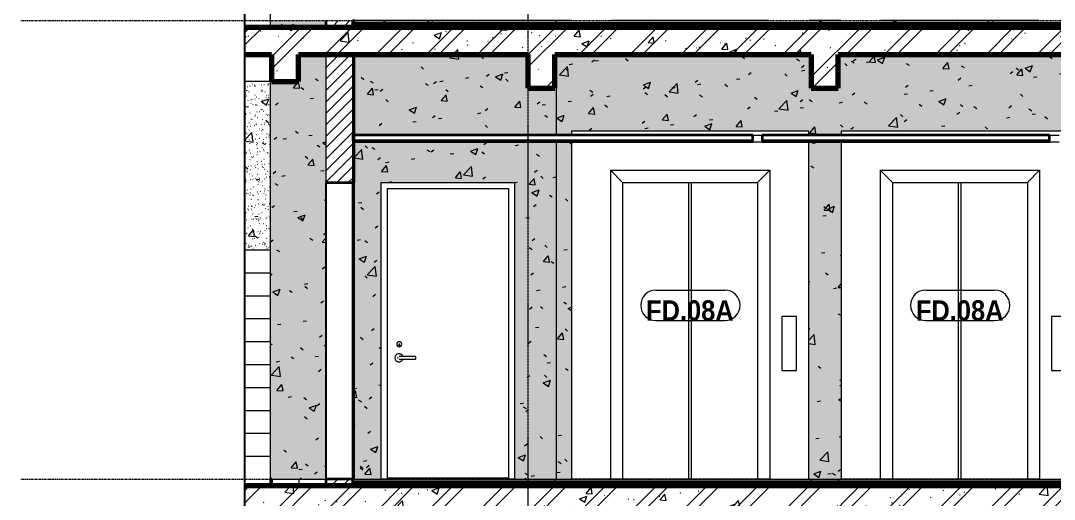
# Model space of a CAD drawing. Header units: millimetres. Extents: x 75015 to 108159, y -6470 to 34550.
# Drawn here: x 88922 to 96584, y 5450 to 9000 of the extents above; entities that cross this region are included whole.
import ezdxf

# ---------------------------------------------------------------- set-up
doc = ezdxf.new("R2010")
doc.units = ezdxf.units.MM
for name, pattern in [('Centre', [31.75, 6.35, -4.7625, 15.875, -4.7625]), ('Grid Line', [22.225, 12.7, -3.175, 3.175, -3.175]), ('Hidden', [7.14375, 4.7625, -2.38125])]:
    doc.linetypes.add(name, pattern=pattern)
for name, color, linetype, lineweight in [('0-2', 50, 'Continuous', 5), ('A-CLNG', 13, 'Continuous', 18), ('A-CLNG-1', 250, 'Continuous', 35), ('A-CLNG-FNSH-1', 7, 'Continuous', 18), ('A-CLNG-PATT-3', 13, 'Continuous', 18), ('A-DETL-GENF', 92, 'Continuous', 18), ('A-DETL-GENF-1', 9, 'Continuous', 18), ('A-DETL-GENF-3', 92, 'Hidden', 25), ('A-DETL-WIDE', 214, 'Continuous', 70), ('A-DOOR', 31, 'Continuous', 18), ('A-DOOR-FRAM', 31, 'Continuous', 18), ('A-DOOR-FRAM-1', 31, 'Continuous', 25), ('A-DOOR-IDEN', 31, 'Continuous', 9), ('A-FLOR-FNSH-1', 250, 'Continuous', 35), ('A-FLOR-LEVL-2', 51, 'Centre', 9), ('A-FLOR-PATT-3', 8, 'Continuous', 18), ('A-WALL', 113, 'Continuous', 18), ('A-WALL-1', 250, 'Continuous', 35), ('A-WALL-PATT-4', 111, 'Continuous', 18), ('I-WALL', 2, 'Continuous', 18), ('S-BEAM-1', 253, 'Continuous', 5), ('S-BEAM-2', 7, 'Continuous', 18), ('S-BEAM-3', 10, 'Continuous', 50), ('S-COLS', 52, 'Continuous', 18), ('S-COLS-1', 7, 'Continuous', 18), ('S-GRID-1', 1, 'Grid Line', 9), ('S-STRS', 31, 'Continuous', 18)]:
    doc.layers.add(name, color=color, linetype=linetype, lineweight=lineweight)
doc.styles.add('Arial_B', font='arialbd.ttf', dxfattribs={"width": 0.9, "height": 150})
pattern_1 = [(50, (97890.68, 0), (273.276, -23.909), [28.575, -314.325]), (355, (97890.68, 0), (-52.8646, 286.585), [22.86, -251.46]), (100.451, (97913.45, -2), (220.414, 262.6745), [24.285, -267.135]), (46.184, (97890.68, 76.2), (406.619, -63.065), [42.862, -471.487]), (96.636, (97924.56, 70.94), (356.104, 371.141), [36.428, -400.703]), (351.184, (97890.7, 76.2), (356.107, 371.138), [34.29, -377.19]), (21, (97928.78, 57.15), (227.421, -153.398), [28.575, -314.325]), (326, (97928.78, 57.15), (92.703, 276.282), [22.86, -251.46]), (71.451, (97947.73, 44.37), (320.1254, 122.8816), [24.285, -267.135]), (37.5, (97890.68, 0), (4.6325, 126.8326), [2.515, -245.897, 2.515, -252.755, -252.412]), (37.5, (97890.68, 0), (4.6325, 126.8326), [-503.682, 2.515, -249.898]), (7.5, (97890.68, 0), (100.2292, 150.2711), [2.515, -143.027, 2.515, -240.182, -96.202]), (7.5, (97890.68, 0), (100.2292, 150.2711), [-388.239, 2.515, -93.688]), (327.5, (97805.72, 0), (203.3868, -8.5935), [2.515, -92.735, 2.515, -294.665, -394.335]), (327.5, (97805.72, 0), (203.3868, -8.5935), [-392.43, 2.515, -391.82]), (317.5, (97767.62, 0), (222.1944, 38.1398), [2.515, -121.31, 2.515, -194.843, -280.035]), (317.5, (97767.62, 0), (222.1944, 38.1398), [-321.183, 2.515, -277.52]), (45, (97890.68, 0), (-94.2927, 94.2927), []), (45, (97890.68, 142.88), (-94.2927, 94.2927), [])]
pattern_2 = [(45, (97890.68, 0), (-42.4264, 42.4264), [])]
pattern_3 = [(45, (97890.68, 0), (-39.77476, 39.77476), [])]
pattern_4 = [(50, (97890.7, 0), (546.553, -47.817), [57.15, -628.65]), (355, (97890.7, 0), (-105.728, 573.17), [45.72, -502.92]), (100.451, (97936.2, -4), (440.828, 525.35), [48.57, -534.27]), (46.184, (97890.7, 152.4), (813.237, -126.13), [85.725, -942.975]), (96.636, (97958.45, 141.9), (712.21, 742.28), [72.855, -801.405]), (351.184, (97890.7, 152.4), (712.215, 742.276), [68.58, -754.38]), (21, (97966.9, 114.3), (454.843, -306.796), [57.15, -628.65]), (326, (97966.9, 114.3), (185.406, 552.564), [45.72, -502.92]), (71.451, (98004.8, 88.73), (640.25, 245.764), [48.57, -534.27]), (37.5, (97890.68, 0), (9.2664, 253.665), [25.146, -471.678, 25.146, -485.394, -504.825]), (37.5, (97890.68, 0), (9.2664, 253.665), [-1007.364, 25.146, -479.679]), (7.5, (97890.68, 0), (200.4594, 300.5414), [25.146, -265.938, 25.146, -460.248, -192.405]), (7.5, (97890.68, 0), (200.4594, 300.5414), [-776.478, 25.146, -167.259]), (327.5, (97720.75, 0), (406.773, -17.1864), [25.146, -165.354, 25.146, -569.214, -788.67]), (327.5, (97720.75, 0), (406.773, -17.1864), [-784.86, 25.146, -763.524]), (317.5, (97644.55, 0), (444.388, 76.28), [25.146, -222.504, 25.146, -369.57, -560.07]), (317.5, (97644.55, 0), (444.388, 76.28), [-642.366, 25.146, -534.924])]
pattern_5 = [(37.5, (97890.68, 0), (-2.40047, 73.41204), [2.515, -55.397, 2.515, -62.255, -61.912]), (37.5, (97890.68, 0), (-2.40047, 73.41204), [-122.682, 2.515, -59.398]), (7.5, (97890.68, 0), (67.42816, 107.524), [2.515, -28.727, 2.515, -49.682, -20.002]), (7.5, (97890.68, 0), (67.42816, 107.524), [-83.439, 2.515, -17.488]), (327.5, (97843.816, 0), (118.6493, 0.21553), [2.515, -16.535, 2.515, -66.065, -89.535]), (327.5, (97843.816, 0), (118.6493, 0.21553), [-87.63, 2.515, -87.02]), (317.5, (97843.82, 0), (114.5339, 33.4393), [2.515, -7.01, 2.515, -42.443, -51.435]), (317.5, (97843.82, 0), (114.5339, 33.4393), [-54.483, 2.515, -48.92])]
pattern_6 = [(50, (97890.7, 0), (546.553, -47.817), [57.15, -628.65]), (355, (97890.7, 0), (-105.728, 573.17), [45.72, -502.92]), (100.451, (97936.2, -4), (440.828, 525.35), [48.57, -534.27]), (46.184, (97890.7, 152.4), (813.237, -126.13), [85.725, -942.975]), (96.636, (97958.45, 141.9), (712.21, 742.28), [72.855, -801.405]), (351.184, (97890.7, 152.4), (712.215, 742.276), [68.58, -754.38]), (21, (97966.9, 114.3), (454.843, -306.796), [57.15, -628.65]), (326, (97966.9, 114.3), (185.406, 552.564), [45.72, -502.92]), (71.451, (98004.8, 88.73), (640.25, 245.764), [48.57, -534.27]), (37.5, (97890.68, 0), (9.2664, 253.665), [5.029, -491.795, 5.029, -505.511, -504.825]), (37.5, (97890.68, 0), (9.2664, 253.665), [-1007.364, 5.029, -499.796]), (7.5, (97890.68, 0), (200.4594, 300.5414), [5.029, -286.055, 5.029, -480.365, -192.405]), (7.5, (97890.68, 0), (200.4594, 300.5414), [-776.478, 5.029, -187.376]), (327.5, (97720.75, 0), (406.773, -17.1864), [5.029, -185.471, 5.029, -589.331, -788.67]), (327.5, (97720.75, 0), (406.773, -17.1864), [-784.86, 5.029, -783.641]), (317.5, (97644.55, 0), (444.388, 76.28), [5.029, -242.621, 5.029, -389.687, -560.07]), (317.5, (97644.55, 0), (444.388, 76.28), [-642.366, 5.03, -555.04]), (45, (97890.68, 0), (-188.5854, 188.5854), []), (45, (97890.68, 285.75), (-188.5854, 188.5854), [])]

# ---------------------------------------------------------------- blocks, each defined once
blk = doc.blocks.new('NCV_TKTC_KET CAU_rvt-2-TKCS_THANG MÁY TM2 - MẶT ĐỨNG')
at = {"layer": 'S-BEAM-1'}
blk.add_hatch(color=256, dxfattribs=at).paths.add_polyline_path([(26737.4, 8550), (26737.4, 8750), (26735.3, 8750), (26735.3, 8550)])
at = {"layer": 'S-BEAM-2'}
blk.add_line((26526.9, 8550), (26336.9, 8550), dxfattribs=at)
at = {"layer": 'S-BEAM-3'}
for p, q in [((26737.4, 8550), (26737.4, 8750)), ((26735.3, 8550), (26737.4, 8550))]:
    blk.add_line(p, q, dxfattribs=at)
at = {"layer": 'S-COLS-1'}
for p, q in [((30536.9, 5580), (30536.9, 5600)), ((30736.9, 5580), (30736.9, 5600))]:
    blk.add_line(p, q, dxfattribs=at)
blk = doc.blocks.new('Thang may HIEN - Dài x Rộng - 2200x1200-V7-TKCS_THANG MÁY TM2 - MẶT ĐỨNG')
at = {"layer": 'A-DOOR'}
for p, q in [((30757.4, 8180), (30757.4, 8150)), ((32517.4, 8180), (30757.4, 8180)), ((32517.4, 8150), (32517.4, 8180)), ((30757.4, 8100), (30757.4, 5600)), ((32517.4, 5600), (32517.4, 8100.1)), ((31137.4, 7800), (31047.4, 7890)), ((31047.4, 7890), (31047.4, 5600)), ((31047.4, 7890), (32227.4, 7890)), ((32227.4, 7890), (32137.4, 7800)), ((32227.4, 7890), (32227.4, 5600)), ((31137.4, 7800), (31137.4, 5600)), ((31137.4, 7800), (32137.4, 7800)), ((31627.4, 5600), (31627.4, 7800)), ((31647.4, 5600), (31647.4, 7800)), ((32137.4, 7800), (32137.4, 5600)), ((32427.4, 6805.9), (32317.4, 6805.9)), ((32317.4, 6805.9), (32317.4, 6405.9)), ((32427.4, 6405.9), (32427.4, 6805.9)), ((32317.4, 6405.9), (32427.4, 6405.9)), ((31047.4, 5600), (30757.4, 5600)), ((31057.4, 5600), (31047.4, 5600)), ((32227.4, 5600), (32217.4, 5600)), ((32227.4, 5600), (32517.4, 5600))]:
    blk.add_line(p, q, dxfattribs=at)
blk = doc.blocks.new('Thang may HIEN - Dài x Rộng - 2200x1200-551375-TKCS_THANG MÁY TM2 - MẶT ĐỨNG')
at = {"layer": 'A-DOOR'}
for p, q in [((30757.4, 4780), (30757.4, 4750)), ((32517.4, 4780), (30757.4, 4780)), ((32517.4, 4750), (32517.4, 4780)), ((30757.4, 4700), (30757.4, 2200)), ((32517.4, 2200), (32517.4, 4700)), ((31137.4, 4400), (31047.4, 4490)), ((31047.4, 4490), (31047.4, 2200)), ((31047.4, 4490), (32227.4, 4490)), ((32227.4, 4490), (32137.4, 4400)), ((32227.4, 4490), (32227.4, 2200)), ((31137.4, 4400), (31137.4, 2200)), ((31137.4, 4400), (32137.4, 4400)), ((31627.4, 2200), (31627.4, 4400)), ((31647.4, 2200), (31647.4, 4400)), ((32137.4, 4400), (32137.4, 2200)), ((32427.4, 3405.9), (32317.4, 3405.9)), ((32317.4, 3405.9), (32317.4, 3005.9)), ((32427.4, 3005.9), (32427.4, 3405.9)), ((32317.4, 3005.9), (32427.4, 3005.9)), ((31047.4, 2200), (30757.4, 2200)), ((31057.4, 2200), (31047.4, 2200)), ((32227.4, 2200), (32217.4, 2200)), ((32227.4, 2200), (32517.4, 2200))]:
    blk.add_line(p, q, dxfattribs=at)
blk = doc.blocks.new('FD_02 - FD_03 - FD_03-KY THUAT-900x2200mm-728564-TKCS_THANG MÁY TM2 - MẶT ĐỨNG')
at = {"layer": 'A-DOOR'}
for p, q in [((27480.9, 6588.3), (27480.9, 6597.7)), ((27482.9, 6597.7), (27482.9, 6588.3)), ((27482.9, 6588.3), (27480.9, 6588.3)), ((27601.9, 6510), (27496.9, 6510)), ((27496.9, 6490), (27601.9, 6490)), ((27601.9, 6510), (27601.9, 6500)), ((27601.9, 6500), (27601.9, 6490)), ((27391.9, 5610), (28291.9, 5610))]:
    blk.add_line(p, q, dxfattribs=at)
at = {"layer": 'A-DOOR', "flags": 128}
for points in [[(27496.9, 6510), (27496.3, 6510), (27495.7, 6510), (27495.1, 6510), (27494.5, 6510), (27494, 6510), (27493.4, 6510), (27492.8, 6510), (27492.2, 6510), (27491.7, 6510), (27491.1, 6510), (27490.5, 6510), (27490, 6510), (27489.5, 6510), (27489, 6510), (27488.5, 6510), (27488, 6510), (27487.5, 6510), (27487, 6510), (27486.6, 6510), (27486.2, 6510), (27485.8, 6510), (27485.4, 6510), (27485, 6510), (27484.6, 6510), (27484.3, 6510), (27484, 6510), (27483.7, 6510), (27483.4, 6510), (27483.2, 6510), (27483, 6510), (27482.7, 6510), (27482.6, 6510), (27482.4, 6510), (27482.3, 6510), (27482.2, 6510), (27482.1, 6510), (27482, 6510), (27482, 6510), (27481.9, 6510)], [(27481.9, 6490), (27481.9, 6490), (27482, 6490), (27482, 6490), (27482.1, 6490), (27482.2, 6490), (27482.4, 6490), (27482.5, 6490), (27482.7, 6490), (27482.9, 6490), (27483.1, 6490), (27483.4, 6490), (27483.6, 6490), (27483.9, 6490), (27484.2, 6490), (27484.6, 6490), (27484.9, 6490), (27485.3, 6490), (27485.7, 6490), (27486.1, 6490), (27486.5, 6490), (27486.9, 6490), (27487.4, 6490), (27487.8, 6490), (27488.3, 6490), (27488.8, 6490), (27489.3, 6490), (27489.9, 6490), (27490.4, 6490), (27490.9, 6490), (27491.5, 6490), (27492.1, 6490), (27492.6, 6490), (27493.2, 6490), (27493.8, 6490), (27494.4, 6490), (27495, 6490), (27495.6, 6490), (27496.2, 6490), (27496.8, 6490), (27496.9, 6490)]]:
    blk.add_lwpolyline(points, dxfattribs=at)
at = {"layer": 'A-DOOR'}
for centre, radius, start, end in [((27481.9, 6600), 19, 0, 180), ((27481.9, 6600), 19, 180, 0), ((27481.9, 6600), 2.5, 292.99178, 246.57936), ((27479.4, 6500), 30, 19.63434, 180), ((27479.4, 6500), 30, 180, 340.43675), ((27481.9, 6500), 10, 150, 180), ((27481.9, 6500), 10, 180, 210)]:
    blk.add_arc(centre, radius, start, end, dxfattribs=at)
at = {"layer": 'A-DOOR-FRAM'}
for p, q in [((27391.9, 7755), (27391.9, 5600)), ((27391.9, 7755), (28291.9, 7755)), ((28291.9, 7755), (28291.9, 5600)), ((27391.9, 5600), (27346.9, 5600)), ((28291.9, 5600), (28336.9, 5600))]:
    blk.add_line(p, q, dxfattribs=at)
blk = doc.blocks.new('FD_01 - FD_01-1200x2200mm-1787918-TKCS_THANG MÁY TM2 - MẶT ĐỨNG')
at = {"layer": 'A-DOOR-FRAM-1'}
for p, q in [((27136.9, 7800), (26936.9, 7800)), ((26936.9, 7800), (26936.9, 5600)), ((27136.9, 5600), (27136.9, 7800)), ((26936.9, 5600), (27136.9, 5600))]:
    blk.add_line(p, q, dxfattribs=at)
blk = doc.blocks.new('BORDER VIEW - BORDER VIEW-3767717-TKCS_THANG MÁY TM2 - MẶT ĐỨNG')
at = {"layer": 'A-DETL-GENF-3'}
blk.add_line((26336.9, -4250), (26336.9, 33847.2), dxfattribs=at)
blk = doc.blocks.new('STN_Door Tag - STN_Door Tag-1788670-TKCS_THANG MÁY TM2 - MẶT ĐỨNG')
at = {"layer": 'A-DOOR-IDEN'}
for p, q in [((29384.6, 7002.1), (29894.7, 7002.1)), ((29384.6, 6775.7), (29894.7, 6775.7))]:
    blk.add_line(p, q, dxfattribs=at)
for centre, start, end in [((29384.6, 6888.9), 90, 270), ((29894.7, 6888.9), 270, 90)]:
    blk.add_arc(centre, 113.2, start, end, dxfattribs=at)

msp = doc.modelspace()

# ---------------------------------------------------------------- hatches: boundary and pattern name
at = {"layer": 'A-CLNG-PATT-3'}
h = msp.add_hatch(dxfattribs=at)
h.set_pattern_fill('FP_29', color=256, style=0, pattern_type=2)
h.set_pattern_definition([(0, (97890.68, 0), (609.6, 152.4), [25.146, -432.054, 25.146, -432.054, -2438.4]), (0, (97890.68, 0), (609.6, 152.4), [-914.4, 25.146, -889.254, 25.146, -432.054, -1066.8]), (0, (97890.68, 0), (609.6, 152.4), [-2286, 25.146, -279.654, 25.146, -736.854]), (120, (98119.28, 76.2), (-436.7823, 451.729), [25.146, -432.054, 25.146, -432.054, -2438.4]), (120, (98119.28, 76.2), (-436.7823, 451.729), [-914.4, 25.146, -889.254, 25.146, -432.054, -1066.8]), (120, (98119.28, 76.2), (-436.7823, 451.729), [-2286, 25.146, -279.654, 25.146, -736.854]), (240, (98195.48, 381), (-172.8177, -604.129), [25.146, -432.054, 25.146, -432.054, -2438.4]), (240, (98195.48, 381), (-172.8177, -604.129), [-914.4, 25.146, -889.254, 25.146, -432.054, -1066.8]), (240, (98195.48, 381), (-172.8177, -604.129), [-2286, 25.146, -279.654, 25.146, -736.854])])
h.paths.add_polyline_path([(94534.9, 8100), (96548.6, 8100), (96548.6, 8110), (94419.1, 8110), (94419.1, 8100)])
h.paths.add_polyline_path([(91383.4, 8100), (94348.6, 8100), (94348.6, 8110), (91383.4, 8110)])
h.paths.add_polyline_path([(98083.4, 8100), (98083.4, 8110), (96619.1, 8110), (96619.1, 8100), (97301.1, 8100)])
at = {"layer": 'A-DETL-GENF-1'}
h = msp.add_hatch(dxfattribs=at)
h.set_pattern_fill('FP_34', color=256, style=0, pattern_type=2)
h.set_pattern_definition(pattern_6)
h.paths.add_polyline_path([(97783.4, 8500), (97783.4, 8750), (98083.4, 8750), (98083.4, 8950), (90583.4, 8950), (90583.4, 8750), (90781.8, 8750), (90781.8, 8550), (90981.8, 8550), (90981.8, 8750), (92681.8, 8750), (92681.8, 8500), (92881.8, 8500), (92881.8, 8750), (94781.8, 8750), (94781.8, 8500), (94981.8, 8500), (94981.8, 8750), (97581.8, 8750), (97581.8, 8500)])
h = msp.add_hatch(dxfattribs=at)
h.set_pattern_fill('FP_34', color=256, style=0, pattern_type=2)
h.set_pattern_definition(pattern_6)
h.paths.add_polyline_path([(97783.4, 5100), (97783.4, 5350), (98083.4, 5350), (98083.4, 5550), (90583.4, 5550), (90583.4, 5350), (90781.8, 5350), (90781.8, 5150), (90981.8, 5150), (90981.8, 5350), (92681.8, 5350), (92681.8, 5100), (92881.8, 5100), (92881.8, 5350), (94781.8, 5350), (94781.8, 5100), (94981.8, 5100), (94981.8, 5350), (97581.8, 5350), (97581.8, 5100)])
at = {"layer": 'A-FLOR-PATT-3'}
h = msp.add_hatch(dxfattribs=at)
h.set_pattern_fill('FP_28', color=256, style=0, pattern_type=2)
h.set_pattern_definition(pattern_1)
h.paths.add_polyline_path([(97581.8, 8950), (98083.4, 8950), (98083.4, 8980), (91383.4, 8980), (91383.4, 8950), (96194.6, 8950)])
h = msp.add_hatch(dxfattribs=at)
h.set_pattern_fill('FP_28', color=256, style=0, pattern_type=2)
h.set_pattern_definition(pattern_1)
h.paths.add_polyline_path([(94981.8, 5550), (98083.4, 5550), (98083.4, 5580), (91383.4, 5580), (91383.4, 5550), (94781.8, 5550)])
at = {"layer": 'A-WALL-PATT-4'}
h = msp.add_hatch(dxfattribs=at)
h.set_pattern_fill('FP_27', color=256, style=0, pattern_type=2)
h.set_pattern_definition(pattern_2)
h.paths.add_polyline_path([(91383.4, 8950), (91383.4, 9000), (91183.4, 9000), (91183.4, 8950)])
h.paths.add_polyline_path([(91383.4, 11200), (91383.4, 12150), (91183.4, 12150), (91183.4, 11200)])
h = msp.add_hatch(dxfattribs=at)
h.set_pattern_fill('FP_30', color=256, style=0, pattern_type=2)
h.set_pattern_definition(pattern_4)
h.paths.add_polyline_path([(90783.4, 5600), (90783.4, 8550), (90781.8, 8550), (90781.8, 8750), (90773.4, 8750), (90773.8, 5600)])
h.paths.add_polyline_path([(90773.4, 8950), (90783.4, 8950), (90783.4, 9000), (90773.4, 9000)])
h = msp.add_hatch(dxfattribs=at)
h.set_pattern_fill('FP_31', color=256, style=0, pattern_type=2)
h.set_pattern_definition(pattern_5)
h.paths.add_polyline_path([(90783.4, 5600), (90783.4, 8550), (90781.8, 8550), (90781.8, 8750), (90773.4, 8750), (90773.8, 5600)])
h.paths.add_polyline_path([(90773.4, 8950), (90783.4, 8950), (90783.4, 9000), (90773.4, 9000)])
h = msp.add_hatch(dxfattribs=at)
h.set_pattern_fill('FP_30', color=256, style=0, pattern_type=2)
h.set_pattern_definition(pattern_4)
h.paths.add_polyline_path([(90783.8, 5600), (91183.4, 5600), (91182.7, 8750), (90983.8, 8750), (90983.8, 8550), (90783.4, 8550), (90783.4, 5600)])
h.paths.add_polyline_path([(90783.4, 8950), (91183.4, 8950), (91183.4, 9000), (90783.4, 9000)])
h = msp.add_hatch(dxfattribs=at)
h.set_pattern_fill('FP_31', color=256, style=0, pattern_type=2)
h.set_pattern_definition(pattern_5)
h.paths.add_polyline_path([(90783.8, 5600), (91183.4, 5600), (91182.7, 8750), (90983.8, 8750), (90983.8, 8550), (90783.4, 8550), (90783.4, 5600)])
h.paths.add_polyline_path([(90783.4, 8950), (91183.4, 8950), (91183.4, 9000), (90783.4, 9000)])
h = msp.add_hatch(dxfattribs=at)
h.set_pattern_fill('FP_32', color=256, style=0, pattern_type=2)
h.set_pattern_definition(pattern_3)
h.paths.add_polyline_path([(91393.4, 7800), (91393.4, 8750), (91383.4, 8750), (91383.4, 7800)])
h.paths.add_polyline_path([(91390.9, 8950), (91393.4, 8950), (91393.4, 9000), (91383.4, 9000), (91383.4, 8950)])
h = msp.add_hatch(dxfattribs=at)
h.set_pattern_fill('FP_30', color=256, style=0, pattern_type=2)
h.set_pattern_definition(pattern_4)
h.paths.add_polyline_path([(91393.4, 5600), (91593.4, 5600), (91593.4, 7800), (92583.4, 7800), (92583.4, 5600), (92893.4, 5600), (92893.4, 8100), (91393.4, 8100), (91393.4, 5828.7)])
h.paths.add_polyline_path([(92236.3, 8150), (92893.4, 8150), (92893.4, 8750), (92881.8, 8750), (92881.8, 8500), (92681.8, 8500), (92681.8, 8750), (91393.4, 8750), (91393.4, 8150), (91768.8, 8150)])
h.paths.add_polyline_path([(91413.3, 8980), (92893.4, 8980), (92893.4, 9000), (91393.4, 9000), (91393.4, 8980), (91396.8, 8980)])
h = msp.add_hatch(dxfattribs=at)
h.set_pattern_fill('FP_31', color=256, style=0, pattern_type=2)
h.set_pattern_definition(pattern_5)
h.paths.add_polyline_path([(91393.4, 5600), (91593.4, 5600), (91593.4, 7800), (92583.4, 7800), (92583.4, 5600), (92893.4, 5600), (92893.4, 8100), (91393.4, 8100), (91393.4, 5828.7)])
h.paths.add_polyline_path([(92236.3, 8150), (92893.4, 8150), (92893.4, 8750), (92881.8, 8750), (92881.8, 8500), (92681.8, 8500), (92681.8, 8750), (91393.4, 8750), (91393.4, 8150), (91768.8, 8150)])
h.paths.add_polyline_path([(91413.3, 8980), (92893.4, 8980), (92893.4, 9000), (91393.4, 9000), (91393.4, 8980), (91396.8, 8980)])
h = msp.add_hatch(dxfattribs=at)
h.set_pattern_fill('FP_30', color=256, style=0, pattern_type=2)
h.set_pattern_definition(pattern_4)
h.paths.add_polyline_path([(92893.4, 5600), (93003.8, 5600), (93003.8, 8100), (92893.4, 8100), (92893.4, 5828.7)])
h.paths.add_polyline_path([(95003.8, 5600), (95003.8, 8100), (94763.8, 8100), (94763.8, 5600)])
h.paths.add_polyline_path([(97793.8, 5600), (97793.8, 8100), (96763.8, 8100), (96763.8, 5600), (97301.1, 5600)])
h.paths.add_polyline_path([(97793.8, 8150), (97793.8, 8750), (97783.4, 8750), (97783.4, 8500), (97581.8, 8500), (97581.8, 8750), (94981.8, 8750), (94981.8, 8500), (94781.8, 8500), (94781.8, 8750), (92893.4, 8750), (92893.4, 8150), (93003.8, 8150), (93003.8, 8180), (94763.8, 8180), (94763.8, 8150), (95003.8, 8150), (95003.8, 8180), (96763.8, 8180), (96763.8, 8150), (97783.4, 8150)])
h.paths.add_polyline_path([(96194.6, 8980), (97793.8, 8980), (97793.8, 9000), (92893.4, 9000), (92893.4, 8980), (95298.8, 8980)])
h = msp.add_hatch(dxfattribs=at)
h.set_pattern_fill('FP_31', color=256, style=0, pattern_type=2)
h.set_pattern_definition(pattern_5)
h.paths.add_polyline_path([(92893.4, 5600), (93003.8, 5600), (93003.8, 8100), (92893.4, 8100), (92893.4, 5828.7)])
h.paths.add_polyline_path([(95003.8, 5600), (95003.8, 8100), (94763.8, 8100), (94763.8, 5600)])
h.paths.add_polyline_path([(97793.8, 5600), (97793.8, 8100), (96763.8, 8100), (96763.8, 5600), (97301.1, 5600)])
h.paths.add_polyline_path([(97793.8, 8150), (97793.8, 8750), (97783.4, 8750), (97783.4, 8500), (97581.8, 8500), (97581.8, 8750), (94981.8, 8750), (94981.8, 8500), (94781.8, 8500), (94781.8, 8750), (92893.4, 8750), (92893.4, 8150), (93003.8, 8150), (93003.8, 8180), (94763.8, 8180), (94763.8, 8150), (95003.8, 8150), (95003.8, 8180), (96763.8, 8180), (96763.8, 8150), (97783.4, 8150)])
h.paths.add_polyline_path([(96194.6, 8980), (97793.8, 8980), (97793.8, 9000), (92893.4, 9000), (92893.4, 8980), (95298.8, 8980)])
h = msp.add_hatch(dxfattribs=at)
h.set_pattern_fill('FP_27', color=256, style=0, pattern_type=2)
h.set_pattern_definition(pattern_2)
h.paths.add_polyline_path([(91383.4, 5550), (91383.4, 5600), (91183.4, 5600), (91183.4, 5550), (91215.5, 5550)])
h.paths.add_polyline_path([(91183.4, 7800), (91383.4, 7800), (91383.4, 8750), (91183.4, 8750), (91183.4, 8303)])
h = msp.add_hatch(dxfattribs=at)
h.set_pattern_fill('FP_30', color=256, style=0, pattern_type=2)
h.set_pattern_definition(pattern_4)
h.paths.add_polyline_path([(90662.3, 7300), (90773.4, 7300), (90773.4, 8550), (90583.4, 8550), (90583.4, 7300)])
h = msp.add_hatch(dxfattribs=at)
h.set_pattern_fill('FP_31', color=256, style=0, pattern_type=2)
h.set_pattern_definition(pattern_5)
h.paths.add_polyline_path([(90662.3, 7300), (90773.4, 7300), (90773.4, 8550), (90583.4, 8550), (90583.4, 7300)])
h = msp.add_hatch(dxfattribs=at)
h.set_pattern_fill('FP_32', color=256, style=0, pattern_type=2)
h.set_pattern_definition(pattern_3)
h.paths.add_polyline_path([(90783.8, 4400), (90783.8, 5150), (90781.8, 5150), (90781.8, 5350), (90773.8, 5350), (90773.8, 4400)])
h.paths.add_polyline_path([(90773.8, 5550), (90783.8, 5550), (90783.8, 5600), (90773.8, 5600)])

# ---------------------------------------------------------------- linework, layer by layer
at = {"layer": 'A-CLNG'}
for p, q in [((94348.6, 8150), (94419.1, 8150)), ((96548.6, 8150), (96619.1, 8150)), ((94419.2, 8100), (94348.5, 8100)), ((96619.2, 8100), (96548.5, 8100))]:
    msp.add_line(p, q, dxfattribs=at)
at = {"layer": 'A-CLNG-1'}
for p, q in [((94348.6, 8150), (91383.4, 8150)), ((91383.4, 8150), (91383.4, 8110)), ((94348.6, 8110), (94348.6, 8150)), ((96548.6, 8150), (94419.1, 8150)), ((94419.1, 8150), (94419.1, 8110)), ((96548.6, 8110), (96548.6, 8150)), ((94348.6, 8110), (91383.4, 8110)), ((96548.6, 8110), (94419.1, 8110))]:
    msp.add_line(p, q, dxfattribs=at)
at = {"layer": 'A-CLNG-FNSH-1'}
for p, q in [((91383.4, 8100), (94348.5, 8100)), ((94348.6, 8100), (94348.6, 8110)), ((94419.1, 8110), (94419.1, 8100)), ((94419.2, 8100), (96548.5, 8100)), ((96548.6, 8100), (96548.6, 8110))]:
    msp.add_line(p, q, dxfattribs=at)
at = {"layer": 'A-DETL-WIDE'}
for p, q in [((98083.4, 8950), (90583.4, 8950)), ((90583.4, 8750), (90781.8, 8750)), ((90781.8, 8750), (90781.8, 8550)), ((90981.8, 8550), (90981.8, 8750)), ((90981.8, 8750), (92681.8, 8750)), ((92681.8, 8750), (92681.8, 8500)), ((92881.8, 8500), (92881.8, 8750)), ((92881.8, 8750), (94781.8, 8750)), ((94781.8, 8750), (94781.8, 8500)), ((94981.8, 8500), (94981.8, 8750)), ((94981.8, 8750), (97581.8, 8750)), ((90781.8, 8550), (90981.8, 8550)), ((92681.8, 8500), (92881.8, 8500)), ((94781.8, 8500), (94981.8, 8500)), ((98083.4, 5550), (90583.4, 5550))]:
    msp.add_line(p, q, dxfattribs=at)
at = {"layer": 'A-FLOR-FNSH-1'}
for p, q in [((98083.4, 8980), (91383.4, 8980)), ((98083.4, 5580), (91383.4, 5580))]:
    msp.add_line(p, q, dxfattribs=at)
at = {"layer": 'A-FLOR-LEVL-2'}
for p, q in [((88921.9, 9000), (100326.8, 9000)), ((88921.9, 5600), (100326.8, 5600))]:
    msp.add_line(p, q, dxfattribs=at)
at = {"layer": 'A-WALL'}
for p, q in [((91183.4, 8750), (91183.4, 7800)), ((91383.4, 7800), (91383.4, 8750)), ((90983.8, 5600), (90983.8, 5550)), ((92583.4, 5600), (91593.4, 5600)), ((92883.4, 5580), (92883.4, 5600)), ((94463.8, 5600), (93303.8, 5600)), ((94783.4, 5580), (94783.4, 5600)), ((94983.4, 5600), (94983.4, 5580)), ((96463.8, 5600), (95303.8, 5600))]:
    msp.add_line(p, q, dxfattribs=at)
at = {"layer": 'A-WALL-1'}
for p, q in [((91183.4, 9000), (91183.4, 8950)), ((91383.4, 8950), (91383.4, 9000)), ((91393.4, 9000), (91383.4, 9000)), ((91393.4, 8950), (91393.4, 9000)), ((91393.4, 7800), (91393.4, 8750)), ((91183.4, 7800), (91393.4, 7800)), ((90783.8, 5600), (90773.8, 5600)), ((90773.8, 5600), (90773.8, 5550)), ((90783.8, 5550), (90783.8, 5600)), ((91183.4, 5600), (91183.4, 5550)), ((91383.4, 5600), (91183.4, 5600)), ((91383.4, 5550), (91383.4, 5600))]:
    msp.add_line(p, q, dxfattribs=at)
at = {"layer": 'I-WALL'}
for p, q in [((90773.4, 8950), (90773.4, 12150)), ((93003.8, 9000), (91393.4, 9000)), ((92893.4, 8980), (92893.4, 9000)), ((94468.8, 9000), (93298.8, 9000)), ((95003.8, 9000), (94763.8, 9000)), ((96468.8, 9000), (95298.8, 9000)), ((90773.4, 5600), (90773.4, 8750)), ((92893.4, 8150), (92893.4, 8750)), ((92893.4, 5600), (92893.4, 8100)), ((91393.4, 7800), (91393.4, 5600)), ((91593.4, 5600), (91593.4, 7800)), ((91593.4, 7800), (92583.4, 7800)), ((92583.4, 7800), (92583.4, 5600)), ((90783.8, 5600), (91173.4, 5600)), ((91383.4, 5600), (91593.4, 5600)), ((92583.4, 5600), (93003.8, 5600)), ((94763.8, 5600), (95003.8, 5600))]:
    msp.add_line(p, q, dxfattribs=at)
at = {"layer": 'S-COLS'}
msp.add_line((90983.8, 5600), (90983.8, 5550), dxfattribs=at)
at = {"layer": 'S-GRID-1'}
msp.add_line((92683.4, -3920.3), (92683.4, 32417.5), dxfattribs=at)
at = {"layer": 'S-STRS'}
for p, q in [((90583.4, 7300), (90773.4, 7300)), ((90583.4, 7130), (90773.4, 7130)), ((90583.4, 6960), (90773.4, 6960)), ((90583.4, 6790), (90773.4, 6790)), ((90583.4, 6620), (90773.4, 6620)), ((90583.4, 6450), (90773.4, 6450)), ((90583.4, 6280), (90773.4, 6280)), ((90583.4, 6110), (90773.4, 6110)), ((90583.4, 5940), (90773.4, 5940)), ((90583.4, 5770), (90773.4, 5770))]:
    msp.add_line(p, q, dxfattribs=at)

# ---------------------------------------------------------------- block references
at = {"layer": '0-2'}
msp.add_blockref('NCV_TKTC_KET CAU_rvt-2-TKCS_THANG MÁY TM2 - MẶT ĐỨNG', (64246.5, 0), dxfattribs=at)
at = {"layer": 'A-DETL-GENF'}
msp.add_blockref('BORDER VIEW - BORDER VIEW-3767717-TKCS_THANG MÁY TM2 - MẶT ĐỨNG', (64246.5, 0), dxfattribs=at)
at = {"layer": 'A-DOOR'}
for name, p in [('Thang may HIEN - Dài x Rộng - 2200x1200-551375-TKCS_THANG MÁY TM2 - MẶT ĐỨNG', (62246.5, 3400)), ('Thang may HIEN - Dài x Rộng - 2200x1200-V7-TKCS_THANG MÁY TM2 - MẶT ĐỨNG', (64246.5, 0)), ('FD_01 - FD_01-1200x2200mm-1787918-TKCS_THANG MÁY TM2 - MẶT ĐỨNG', (64246.5, 0)), ('FD_02 - FD_03 - FD_03-KY THUAT-900x2200mm-728564-TKCS_THANG MÁY TM2 - MẶT ĐỨNG', (64246.5, 0))]:
    msp.add_blockref(name, p, dxfattribs=at)
at = {"layer": 'A-DOOR-IDEN'}
for p in [(64246.5, 0), (66246.5, 0)]:
    msp.add_blockref('STN_Door Tag - STN_Door Tag-1788670-TKCS_THANG MÁY TM2 - MẶT ĐỨNG', p, dxfattribs=at)

# ---------------------------------------------------------------- texts
at = {"layer": 'A-DOOR-IDEN', "char_height": 150, "width": 665.55, "attachment_point": 5, "line_spacing_factor": 0.936439, "style": 'Arial_B'}
for insert in [(93882.3, 6850), (95882.3, 6850)]:
    msp.add_mtext('\\pt3.375,6.75,10.125,13.5,16.875,20.25,23.625,27,30.375,33.75,37.125,40.5,43.875,47.25,50.625,54,57.375,60.75,64.125,67.5,70.875,74.25,77.625,81,84.375,87.75,91.125,94.5,97.875,101.25,104.625,108;FD.08A', dxfattribs=dict(at, insert=insert))

doc.saveas('drawing.dxf')
